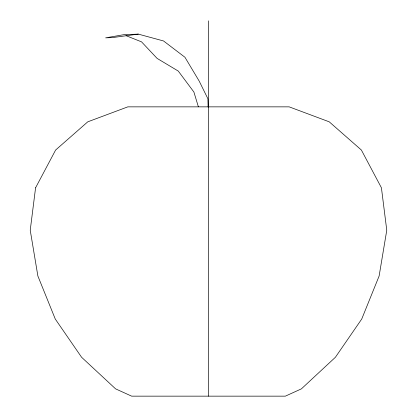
<?xml version="1.0" encoding="UTF-8"?>
<svg xmlns="http://www.w3.org/2000/svg" width="417" height="417" viewBox="0 0 417 417"><rect width="100%" height="100%" fill="white"/><g stroke="black" fill="none" stroke-linecap="round" stroke-linejoin="round"><path stroke-width="0.63" d="M138.319 34.116L112.517 37.577L105.61 37.858L123.62 34.715L138.319 34.116L163.553 40.97L184.934 57.249L199.217 81.143L207.895 98.756L208.114 107.028M126.012 35.669L141.556 41.867L157.084 58.385L178.278 71.083L193.9 92.032L198.377 106.809M208.5 20.85L208.5 396.15M35.575 187.806L30.232 230.236L37.874 276.012L55.273 319.041L81.596 357.265L115.592 388.858L131.642 396.15L285.358 396.15L301.408 388.858L335.404 357.265L361.727 319.041L379.126 276.012L386.767 230.236L381.425 187.806L361.377 150.031L329.232 121.827L289.174 106.856L127.826 106.856L87.768 121.827L55.623 150.031L35.575 187.806"/></g></svg>
